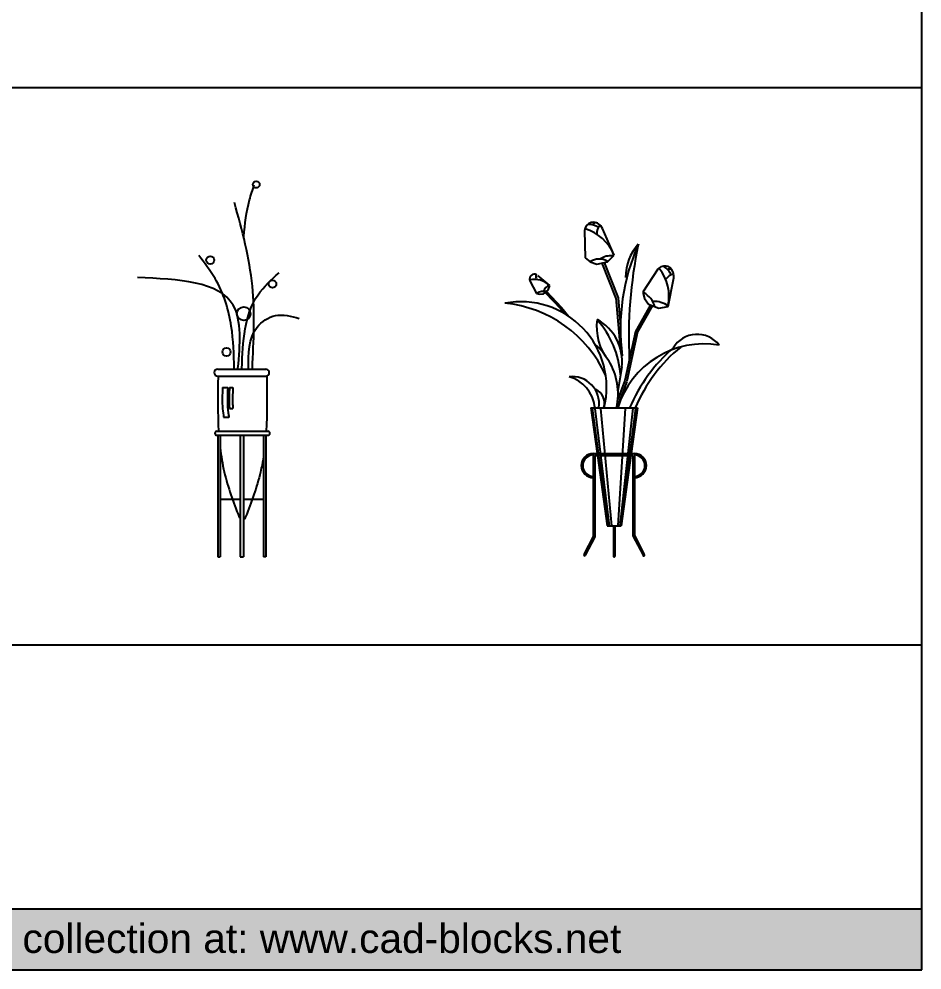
# Model space of a CAD drawing. Header units: millimetres. Extents: x 12377 to 30673, y 89761 to 101952.
# Drawn here: x 27814 to 30673, y 89761 to 92770 of the extents above; entities that cross this region are included whole.
import ezdxf

# ---------------------------------------------------------------- set-up
doc = ezdxf.new("R2010")
doc.units = ezdxf.units.MM
doc.layers.add('www.cad-blocks.net', color=7, linetype='Continuous')
doc.styles.get("Standard").update_dxf_attribs({"font": 'arial.ttf'})

# ---------------------------------------------------------------- blocks, each defined once
blk = doc.blocks.new('A$C4A551F02')
for p, q in [((302.3, 706.8), (483.7, 706.8)), ((302.3, 680.9), (483.7, 680.9)), ((320.7, 637.5), (340.1, 637.5)), ((346.7, 637.4), (359.6, 637.4)), ((346.6, 559.2), (359.6, 559.2)), ((324.8, 525.7), (344.2, 525.7)), ((299.7, 473.3), (491.3, 473.3)), ((299.7, 457.8), (491.3, 457.8)), ((302.3, 457.8), (302.3, 0)), ((311.3, 457.8), (311.3, 0)), ((386.5, 457.8), (386.5, 0)), ((399.5, 457.8), (399.5, 0)), ((474.6, 457.8), (474.6, 0)), ((483.7, 457.8), (483.7, 0)), ((311.3, 217.2), (386.5, 217.2)), ((399.5, 217.2), (474.6, 217.2)), ((302.3, 0), (311.3, 0)), ((386.5, 0), (399.5, 0)), ((483.7, 0), (474.6, 0))]:
    blk.add_line(p, q)
for centre, radius in [((447.4, 1402.5), 13), ((274.3, 1117.7), 14.9), ((508.8, 1027.6), 14.4), ((400.5, 915.9), 25.5), ((335.6, 771.7), 15.3)]:
    blk.add_circle(centre, radius)
for centre, radius, start, end in [((302.3, 693.8), 13, 90, 270), ((483.7, 693.8), 13, 270, 90), ((299.7, 465.6), 7.78, 90, 270), ((491.3, 465.6), 7.78, 270, 90), ((395.2, 153), 12.5, 193.6986, 225.5973), ((395.2, 153), 12.5, 289.8592, 351.143)]:
    blk.add_arc(centre, radius, start, end)
for points in [[(400.5, 1207.3), (422.1, 1344.3), (440.2, 1401.9)], [(364.4, 709.9), (353.6, 868.5), (292.2, 1048.7), (230.9, 1135.2)], [(378.8, 709.9), (360.8, 947.8), (0, 1052.3)], [(393.3, 709.9), (454.6, 987.4), (534, 1070.3)], [(418.6, 706.8), (451, 865.4), (519.6, 908.7), (609.8, 897.9)]]:
    blk.add_spline(points, degree=3)
for points, knots in [([(432.9, 709.9), (438.1, 813.8), (448.5, 1025.6), (395, 1230.3), (365.3, 1334.3)], [0, 0, 0, 0, 239.186229, 487.595939, 487.595939, 487.595939, 487.595939]), ([(320.7, 637.5), (319.5, 610.8), (317.8, 573.3), (323.2, 536.3), (324.8, 525.7)], [0, 0, 0, 0, 61.74317, 86.507386, 86.507386, 86.507386, 86.507386]), ([(340.1, 637.6), (339.8, 630.3), (339.6, 624), (338.9, 605.1), (338.6, 592.7), (339, 576.4), (339.2, 572.2), (339.5, 565.9), (339.7, 563.6), (340, 559.6), (340.2, 557.9), (340.5, 554.5), (340.7, 552.7), (341.3, 547.5), (341.8, 544), (342.9, 535.9), (343.6, 531.4), (344.2, 525.5)], [0, 0, 0, 0, 14.713667, 14.713667, 44.314095, 44.314095, 54.408163, 54.408163, 60.024132, 60.024132, 64.289032, 64.289032, 68.553931, 68.553931, 77.083731, 77.083731, 87.847649, 87.847649, 87.847649, 87.847649]), ([(346.6, 637.5), (346.3, 630.2), (346.1, 624.1), (345.4, 606.3), (345.1, 594.8), (345.4, 580.1), (345.5, 576.7), (345.7, 570.6), (345.9, 567.9), (346.2, 563.7), (346.3, 562.1), (346.5, 560.1), (346.5, 559.7), (346.6, 559.2)], [0, 0, 0, 0, 14.220319, 14.220319, 41.902699, 41.902699, 50.375906, 50.375906, 57.170531, 57.170531, 61.14808, 61.14808, 62.253566, 62.253566, 62.253566, 62.253566]), ([(359.6, 637.5), (359.3, 630), (359, 624.4), (358.4, 607.6), (358.1, 596.7), (358.3, 583.2), (358.3, 580.2), (358.5, 574.8), (358.6, 572.4), (358.9, 568), (359, 565.9), (359.3, 562.3), (359.4, 560.8), (359.6, 559.2)], [0, 0, 0, 0, 13.296917, 13.296917, 39.890751, 39.890751, 47.541545, 47.541545, 53.767034, 53.767034, 59.184566, 59.184566, 63.310226, 63.310226, 63.310226, 63.310226]), ([(311.3, 410.8), (315, 380.1), (329.9, 291.3), (361.2, 205.9), (383.1, 150)], [205.676882, 205.676882, 205.676882, 205.676882, 277.714903, 415.703663, 415.703663, 415.703663, 415.703663]), ([(474.6, 376.6), (471.6, 357.4), (456.8, 280.3), (429.5, 205.8), (407.5, 150.9)], [232.539597, 232.539597, 232.539597, 232.539597, 277.714903, 415.836629, 415.836629, 415.836629, 415.836629])]:
    blk.add_open_spline(points, degree=3, knots=knots)
for points in [[(303.5, 678.7), (302.5, 609.9), (301.5, 541.1), (305.8, 473.3)], [(487.2, 678.7), (488.2, 609.9), (489.2, 541.1), (484.9, 473.3)]]:
    blk.add_open_spline(points, degree=3)
blk = doc.blocks.new('A$C18410D79')
for p, q in [((107.3, 441.3), (108.5, 404.5)), ((131.7, 444.2), (129.5, 447.4)), ((147.5, 408.1), (131.7, 444.2)), ((108.5, 404.5), (115.3, 398.8)), ((115.3, 398.8), (124.2, 395.6)), ((124.2, 395.6), (138.7, 399.1)), ((138.7, 399.1), (147.5, 408.1)), ((131, 397.3), (150.1, 349.3)), ((133.9, 398), (152.9, 350.4)), ((206.5, 388.8), (186.4, 357.9)), ((33.6, 373.4), (42.7, 356.1)), ((60.5, 366.9), (44.6, 380.5)), ((220.5, 338.6), (228.2, 377.3)), ((228.2, 377.3), (228.2, 381.1)), ((52.2, 355.6), (58.3, 360.6)), ((58.3, 360.6), (60.5, 366.9)), ((42.7, 356.1), (47.3, 355)), ((47.3, 355), (52.2, 355.6)), ((54.5, 357.4), (74.9, 335.9)), ((56.1, 358.7), (76.3, 337.3)), ((149.9, 350.2), (155.7, 282.9)), ((152.9, 350.4), (156.2, 311.6)), ((186.4, 357.9), (188.7, 349.4)), ((188.7, 349.4), (194.2, 341.7)), ((74.9, 335.9), (81, 328.7)), ((76.4, 337.2), (86.5, 325.1)), ((196.6, 340.8), (176.3, 304.7)), ((199.4, 339.7), (178.9, 303.2)), ((194.2, 341.7), (208.1, 336.3)), ((208.1, 336.3), (220.5, 338.6)), ((176.3, 304.7), (162, 238.3)), ((179.2, 304.1), (164.9, 237.6)), ((158, 257.1), (152.8, 224.6)), ((164.8, 237.2), (151.3, 201.3)), ((162, 238.3), (152.6, 213.3)), ((116, 201.3), (179.2, 201.3)), ((116, 201.3), (124.5, 139.7)), ((117.8, 201.1), (139.1, 42.1)), ((121.4, 200.6), (140.7, 42)), ((129, 200.6), (144.2, 42.1)), ((162.6, 201.1), (152.8, 42.1)), ((172.9, 201.1), (155.1, 42.1)), ((176.6, 200.6), (156.4, 42.1)), ((179.2, 201.3), (170.7, 139.7)), ((119.4, 139.7), (175, 139.7)), ((119.4, 137.8), (119.4, 27.4)), ((121.5, 137.1), (172.9, 137.1)), ((121.5, 137.1), (121.5, 27.1)), ((124.9, 137.1), (138, 42)), ((170.4, 137.1), (157.3, 42)), ((172.9, 137.1), (172.9, 28.6)), ((175, 137.8), (175, 28.9)), ((138, 42), (157.3, 42)), ((146.6, 42.1), (146.6, 1.1)), ((148.7, 42.1), (148.7, 1.1)), ((119.4, 27.4), (106.8, 3.1)), ((121.5, 27.1), (108.6, 2.1)), ((146.6, 27.6), (148.7, 27.6)), ((172.9, 28.6), (186.7, 2.1)), ((175, 28.9), (188.4, 3.1))]:
    blk.add_line(p, q)
for centre, radius, start, end in [((119.6, 440.1), 12.3, 36.2173, 174.4393), ((125, 444.5), 7.84, 111.3625, 147.0241), ((90.9, 385.1), 61, 22.5033, 73.2631), ((113.8, 426.2), 23.1, 56.5227, 94.9569), ((140.8, 437.2), 16.7, 138.5063, 181.0654), ((437.3, 308.6), 281.1, 155.9895, 187.5072), ((228.2, 378.5), 65.1, 137.3377, 180.544), ((785.5, 297.1), 618.1, 168.2812, 182.8048), ((127, 381.3), 21.4, 58.9613, 122.4517), ((142.7, 383.5), 23.6, 83.797, 125.1721), ((215.9, 380.9), 12.3, 1.2556, 139.4776), ((160.8, 352.2), 61, 347.5416, 38.3014), ((203.2, 372.7), 23.1, 21.561, 59.9952), ((222.8, 381.4), 7.84, 76.4008, 112.0624), ((39.7, 375.7), 6.53, 62.1736, 200.3956), ((38.8, 342.8), 32.4, 48.4595, 99.2194), ((50.5, 379.2), 8.83, 164.4626, 207.0217), ((231.6, 366.2), 16.7, 103.5446, 146.1037), ((65.5, 353.6), 14.5, 111.2556, 157.0735), ((52.3, 342), 17, 77.22, 121.5863), ((172, 329.2), 32, 16.302, 60.6683), ((21.5, 229.1), 115.9, 346.109, 100.6917), ((-17.3, 174.9), 169, 24.8255, 84.1408), ((203.1, 318), 27.3, 50.3376, 96.1556), ((194.5, 310.7), 70.6, 171.5688, 219.9199), ((93.7, 264.2), 64.7, 353.2668, 61.4676), ((33.7, 238.1), 122.7, 3.7814, 41.9168), ((259.9, 263.2), 37.7, 37.4376, 149.6007), ((64.4, 220), 88.5, 38.9031, 49.8689), ((269.3, 165.9), 122, 80.2741, 163.1175), ((372.9, 118.5), 213.5, 129.2864, 157.1807), ((375.3, 112.7), 225, 131.103, 156.819), ((64.4, 220), 88.5, 347.8168, 30.8941), ((90.8, 207.3), 36.5, 351.3551, 96.5475), ((73.7, 197.3), 48, 6.3458, 74.3841), ((113.9, 208), 20.6, 344.7094, 63.9481), ((119.5, 123.4), 16.3, 90.3783, 269.6217), ((119.7, 123.3), 14.5, 91.1007, 268.8993), ((174.9, 123.4), 16.3, 270.3783, 89.6217), ((174.7, 123.3), 14.5, 271.1007, 88.8993), ((107.7, 2.5), 1, 148.1631, 336.969), ((147.7, 1.1), 1.05, 179.0545, 0.9455), ((187.7, 2.3), 1.04, 191.7471, 43.1208)]:
    blk.add_arc(centre, radius, start, end)
blk = doc.blocks.new('A$C486268A2')
at = {"xscale": 1.5, "yscale": 1.5, "zscale": 1.5}
blk.add_blockref('A$C18410D79', (0, 0), dxfattribs=at)
blk = doc.blocks.new('FORMAT')
at = {"layer": 'www.cad-blocks.net', "true_color": 0x546d8e}
h = blk.add_hatch(color=155, dxfattribs=at)
h.set_gradient(color1=(68, 68, 68), color2=(84, 109, 142), tint=1)
h.paths.add_polyline_path([(13495.8, 89955.2), (13495.8, 89761.4), (30672.7, 89761.4), (30672.7, 89955.2)])
at = {"layer": 'www.cad-blocks.net', "color": 155, "true_color": 0x546d8e}
for p, q in [((30672.7, 89761.4), (30672.7, 101952.1)), ((13495.8, 92553.6), (30672.7, 92553.6)), ((13495.8, 90790.3), (30672.7, 90790.3)), ((13495.8, 89955.2), (30672.7, 89955.2)), ((13495.8, 89955.2), (30672.7, 89955.2)), ((13495.8, 89761.4), (30672.7, 89761.4))]:
    blk.add_line(p, q, dxfattribs=at)
at = {"layer": 'www.cad-blocks.net', "insert": (26408.7, 89907.4), "char_height": 92.138, "attachment_point": 1}
blk.add_mtext_dynamic_manual_height_columns('{\\C255;\\c16777215;download more free cad collection at: www.cad-blocks.net}', width=45138.163, gutter_width=12.5, heights=[0], dxfattribs=at)

msp = doc.modelspace()

# ---------------------------------------------------------------- block references
for name, p, xscale, yscale, zscale in [('A$C4A551F02', (28189.3, 91068.6), 0.84, 0.84, 0.84), ('A$C486268A2', (29352.8, 91068.6), 1.56, 1.56, 1.56)]:
    msp.add_blockref(name, p, dxfattribs=dict(xscale=xscale, yscale=yscale, zscale=zscale))
at = {"layer": 'www.cad-blocks.net'}
msp.add_blockref('FORMAT', (0, 0), dxfattribs=at)

doc.saveas('drawing.dxf')
